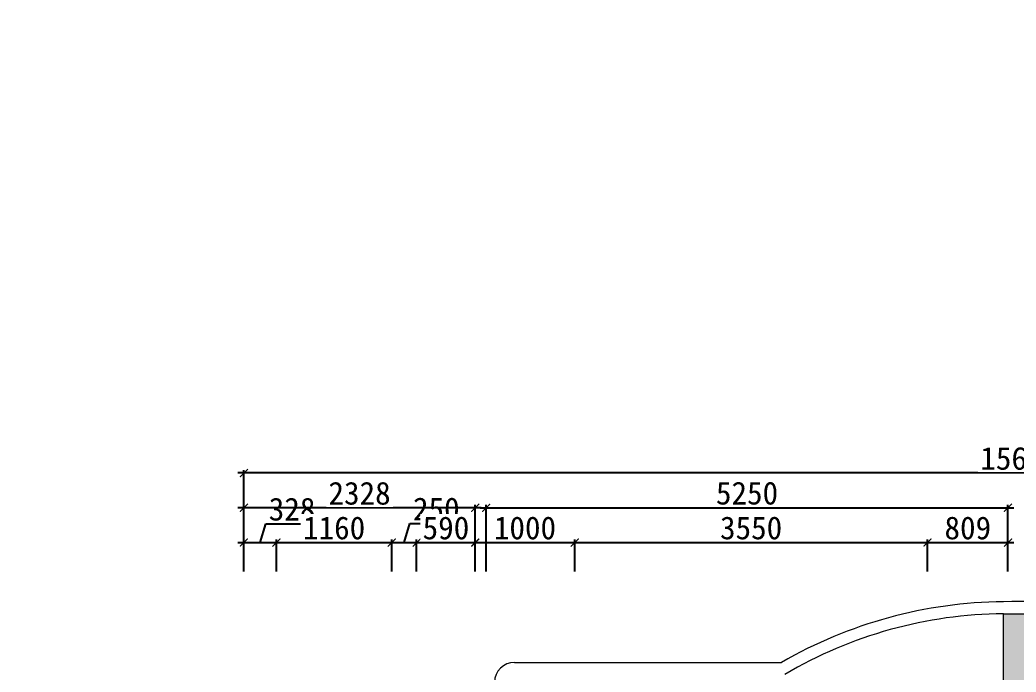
# Model space of a CAD drawing. Header units: millimetres. Extents: x -41640 to 3079702, y -5257903 to 68462.
# Drawn here: x 45588 to 55610, y 42535 to 49097 of the extents above; entities that cross this region are included whole.
import ezdxf

# ---------------------------------------------------------------- set-up
doc = ezdxf.new("R2010")
doc.units = ezdxf.units.MM
doc.header["$LTSCALE"] = 10
doc.linetypes.add('CONTINOUS', pattern=[0])
doc.layers.get('0').update_dxf_attribs({"color": 255})
doc.layers.get('Defpoints').update_dxf_attribs({"color": 255})
doc.layers.add('浅线', color=251, linetype='CONTINOUS', lineweight=0)
doc.styles.add('(图框)宋体', font='', dxfattribs={"width": 0.8})
doc.styles.get("Standard").update_dxf_attribs({"font": ''})
doc.styles.add('邓林', font='simhei.ttf')
doc.styles.get('(图框)宋体').set_extended_font_data('SimSun')
doc.styles.get('Standard').set_extended_font_data('SimSun')
doc.dimstyles.get("Standard").update_dxf_attribs({"dimtxt": 0.18, "dimasz": 0.18, "dimexe": 0.18, "dimexo": 0.0625, "dimgap": 0.09, "dimtad": 0, "dimtih": 1, "dimtoh": 1, "dimdec": 4, "dimzin": 0, "dimdsep": 46, "dimtxsty": 'Standard', "dimcen": 0.09, "dimadec": 0, "dimazin": 0, "dimtfac": 1, "dimtdec": 4, "dimtofl": 0, "dimtmove": 0, "dimatfit": 3, "dimfxl": 1, "dimtolj": 1, "dimtzin": 0, "dimarcsym": 0})

# ---------------------------------------------------------------- blocks, each defined once
blk = doc.blocks.new('_ArchTick')
at = {"color": 0, "linetype": 'ByBlock', "const_width": 0.15}
blk.add_lwpolyline([(-0.5, -0.5), (0.5, 0.5)], dxfattribs=at)
blk = doc.blocks.new('*D561')
at = {"color": 250, "lineweight": -2}
for p, q in [((-36159, 46246), (-36316, 46246)), ((-36286, 46276), (-36286, 45616)), ((-36136, 45646), (-36316, 45646))]:
    blk.add_line(p, q, dxfattribs=at)
at = {"layer": 'Defpoints', "color": 0, "lineweight": 30}
for p in [(-36129, 46246), (-36286, 45646), (3064961, 45646)]:
    blk.add_point(p, dxfattribs=at)
at = {"color": 250, "lineweight": -2, "xscale": 30, "yscale": 30, "zscale": 30}
for p, rotation in [((-36286, 46246), 90), ((-36286, 45646), 270)]:
    blk.add_blockref('_ArchTick', p, dxfattribs=dict(at, rotation=rotation))
at = {"color": 45, "insert": (-36381, 45946), "char_height": 150, "attachment_point": 5, "rotation": 90, "style": '(图框)宋体', "bg_fill": 3, "box_fill_scale": 1.1, "bg_fill_color": 256, "bg_fill_true_color": 13158600, "bg_fill_transparency": 5547808}
blk.add_mtext('600', dxfattribs=at)
blk = doc.blocks.new('_Dot')
at = {"color": 0, "linetype": 'ByBlock', "lineweight": -2}
blk.add_line((-0.5, 0), (-1, 0), dxfattribs=at)
at = {"color": 0, "linetype": 'ByBlock', "const_width": 0.5}
blk.add_lwpolyline([(-0.25, 0, 1), (0.25, 0, 1)], format="xyb", close=True, dxfattribs=at)
blk = doc.blocks.new('DOT')
at = {"color": 0, "linetype": 'ByBlock'}
blk.add_line((-0.35, 0), (-1, 0), dxfattribs=at)
at = {"color": 0, "linetype": 'ByBlock', "const_width": 0.35}
blk.add_lwpolyline([(-0.175, 0, 1), (0.175, 0, 1)], format="xyb", close=True, dxfattribs=at)
blk = doc.blocks.new('*D564')
at = {"color": 250, "lineweight": -2}
for p, q in [((-28231, 49067), (-28410, 49067)), ((-28380, 49097), (-28380, 47127)), ((-28230, 47157), (-28410, 47157))]:
    blk.add_line(p, q, dxfattribs=at)
at = {"layer": 'Defpoints', "color": 0, "lineweight": 30}
for p in [(-28201, 49067), (-28380, 47157), (3072889, 47157)]:
    blk.add_point(p, dxfattribs=at)
at = {"color": 250, "lineweight": -2, "xscale": 30, "yscale": 30, "zscale": 30}
for p, rotation in [((-28380, 49067), 90), ((-28380, 47157), 270)]:
    blk.add_blockref('_ArchTick', p, dxfattribs=dict(at, rotation=rotation))
at = {"color": 45, "insert": (-28475, 48112), "char_height": 150, "attachment_point": 5, "rotation": 90, "style": '(图框)宋体', "bg_fill": 3, "box_fill_scale": 1.1, "bg_fill_color": 256, "bg_fill_true_color": 13158600, "bg_fill_transparency": 5547292}
blk.add_mtext('1910', dxfattribs=at)
blk = doc.blocks.new('*D565')
at = {"color": 250, "lineweight": -2}
for p, q in [((-30132, 49067), (-29952, 49067)), ((-29982, 49097), (-29982, 47127)), ((-29832, 47157), (-30012, 47157))]:
    blk.add_line(p, q, dxfattribs=at)
at = {"layer": 'Defpoints', "color": 0, "lineweight": 30}
for p in [(-30241, 49067), (-29982, 47157), (3070849, 47157)]:
    blk.add_point(p, dxfattribs=at)
at = {"color": 250, "lineweight": -2, "xscale": 30, "yscale": 30, "zscale": 30}
for p, rotation in [((-29982, 49067), 90), ((-29982, 47157), 270)]:
    blk.add_blockref('_ArchTick', p, dxfattribs=dict(at, rotation=rotation))
at = {"color": 45, "insert": (-30077, 48112), "char_height": 150, "attachment_point": 5, "rotation": 90, "style": '(图框)宋体', "bg_fill": 3, "box_fill_scale": 1.1, "bg_fill_color": 256, "bg_fill_true_color": 13158600, "bg_fill_transparency": 15090400}
blk.add_mtext('1910', dxfattribs=at)
blk = doc.blocks.new('*D571')
at = {"color": 250, "lineweight": -2}
for p, q in [((-25710, 47457), (-25890, 47457)), ((-25860, 45177), (-25860, 47487)), ((-25710, 45207), (-25890, 45207))]:
    blk.add_line(p, q, dxfattribs=at)
at = {"layer": 'Defpoints', "color": 0, "lineweight": 30}
for p in [(-25860, 47457), (3075619, 47457), (-25471, 45207)]:
    blk.add_point(p, dxfattribs=at)
at = {"color": 250, "lineweight": -2, "xscale": 30, "yscale": 30, "zscale": 30}
for p, rotation in [((-25860, 47457), 90), ((-25860, 45207), 270)]:
    blk.add_blockref('_ArchTick', p, dxfattribs=dict(at, rotation=rotation))
at = {"color": 45, "insert": (-25955, 46332), "char_height": 150, "attachment_point": 5, "rotation": 90, "style": '(图框)宋体', "bg_fill": 3, "box_fill_scale": 1.1, "bg_fill_color": 256, "bg_fill_true_color": 13158600, "bg_fill_transparency": 15130364}
blk.add_mtext('2250', dxfattribs=at)
blk = doc.blocks.new('*D572')
at = {"color": 250, "lineweight": -2}
for p, q in [((-25710, 48957), (-25890, 48957)), ((-25860, 47427), (-25860, 48987)), ((-25710, 47457), (-25890, 47457))]:
    blk.add_line(p, q, dxfattribs=at)
at = {"layer": 'Defpoints', "color": 0, "lineweight": 30}
for p in [(-25860, 48957), (-25671, 48957), (3075419, 47457)]:
    blk.add_point(p, dxfattribs=at)
at = {"color": 250, "lineweight": -2, "xscale": 30, "yscale": 30, "zscale": 30}
for p, rotation in [((-25860, 48957), 90), ((-25860, 47457), 270)]:
    blk.add_blockref('_ArchTick', p, dxfattribs=dict(at, rotation=rotation))
at = {"color": 45, "insert": (-25955, 48207), "char_height": 150, "attachment_point": 5, "rotation": 90, "style": '(图框)宋体', "bg_fill": 3, "box_fill_scale": 1.1, "bg_fill_color": 256, "bg_fill_true_color": 13158600, "bg_fill_transparency": 15126992}
blk.add_mtext('1500', dxfattribs=at)
blk = doc.blocks.new('*D760')
at = {"layer": 'Defpoints', "color": 0, "lineweight": 30, "ltscale": 0.5}
for p in [(48169, 43838), (47841, 43488), (48169, 43488)]:
    blk.add_point(p, dxfattribs=at)
at = {"layer": '浅线', "color": 8, "lineweight": -2, "ltscale": 0.5}
for p, q in [((48005, 43838), (48062, 44028)), ((48062, 44028), (48589, 44028)), ((47781, 43838), (48229, 43838)), ((47841, 43548), (47841, 43868)), ((48169, 43548), (48169, 43868))]:
    blk.add_line(p, q, dxfattribs=at)
at = {"layer": '浅线', "color": 8, "lineweight": -2, "ltscale": 0.5, "xscale": 80, "yscale": 80, "zscale": 80, "rotation": 180}
blk.add_blockref('_ArchTick', (47841, 43838), dxfattribs=at)
at = {"layer": '浅线', "color": 8, "lineweight": -2, "ltscale": 0.5, "xscale": 80, "yscale": 80, "zscale": 80}
blk.add_blockref('_ArchTick', (48169, 43838), dxfattribs=at)
at = {"layer": '浅线', "color": 45, "ltscale": 0.5, "insert": (48326, 44173), "char_height": 230, "attachment_point": 5, "style": '邓林', "bg_fill": 3, "box_fill_scale": 1.1, "bg_fill_color": 256, "bg_fill_true_color": 13158600, "bg_fill_transparency": 15660264}
blk.add_mtext('328', dxfattribs=at)
blk = doc.blocks.new('*D761')
at = {"layer": 'Defpoints', "color": 0, "lineweight": 30, "ltscale": 0.5}
for p in [(49329, 43838), (48169, 43488), (49329, 43488)]:
    blk.add_point(p, dxfattribs=at)
at = {"layer": '浅线', "color": 8, "lineweight": -2, "ltscale": 0.5}
for p, q in [((48109, 43838), (49389, 43838)), ((48169, 43548), (48169, 43868)), ((49329, 43548), (49329, 43868))]:
    blk.add_line(p, q, dxfattribs=at)
at = {"layer": '浅线', "color": 8, "lineweight": -2, "ltscale": 0.5, "xscale": 80, "yscale": 80, "zscale": 80, "rotation": 180}
blk.add_blockref('_ArchTick', (48169, 43838), dxfattribs=at)
at = {"layer": '浅线', "color": 8, "lineweight": -2, "ltscale": 0.5, "xscale": 80, "yscale": 80, "zscale": 80}
blk.add_blockref('_ArchTick', (49329, 43838), dxfattribs=at)
at = {"layer": '浅线', "color": 45, "ltscale": 0.5, "insert": (48749, 43984), "char_height": 230, "attachment_point": 5, "style": '邓林', "bg_fill": 3, "box_fill_scale": 1.1, "bg_fill_color": 256, "bg_fill_true_color": 13158600, "bg_fill_transparency": 15660264}
blk.add_mtext('1160', dxfattribs=at)
blk = doc.blocks.new('*D762')
at = {"layer": 'Defpoints', "color": 0, "lineweight": 30, "ltscale": 0.5}
for p in [(49579, 43838), (49329, 43488), (49579, 43488)]:
    blk.add_point(p, dxfattribs=at)
at = {"layer": '浅线', "color": 8, "lineweight": -2, "ltscale": 0.5}
for p, q in [((49454, 43838), (49512, 44029)), ((49512, 44029), (50042, 44029)), ((49269, 43838), (49639, 43838)), ((49329, 43548), (49329, 43868)), ((49579, 43548), (49579, 43868))]:
    blk.add_line(p, q, dxfattribs=at)
at = {"layer": '浅线', "color": 8, "lineweight": -2, "ltscale": 0.5, "xscale": 80, "yscale": 80, "zscale": 80, "rotation": 180}
blk.add_blockref('_ArchTick', (49329, 43838), dxfattribs=at)
at = {"layer": '浅线', "color": 8, "lineweight": -2, "ltscale": 0.5, "xscale": 80, "yscale": 80, "zscale": 80}
blk.add_blockref('_ArchTick', (49579, 43838), dxfattribs=at)
at = {"layer": '浅线', "color": 45, "ltscale": 0.5, "insert": (49777, 44175), "char_height": 230, "attachment_point": 5, "style": '邓林', "bg_fill": 3, "box_fill_scale": 1.1, "bg_fill_color": 256, "bg_fill_true_color": 13158600, "bg_fill_transparency": 15660264}
blk.add_mtext('250', dxfattribs=at)
blk = doc.blocks.new('*D763')
at = {"layer": 'Defpoints', "color": 0, "lineweight": 30, "ltscale": 0.5}
for p in [(49579, 43488), (50169, 43488)]:
    blk.add_point(p, dxfattribs=at)
at = {"layer": '浅线', "color": 8, "lineweight": -2, "ltscale": 0.5}
for p, q in [((49519, 43838), (50229, 43838)), ((49579, 43548), (49579, 43868)), ((50169, 43548), (50169, 43868))]:
    blk.add_line(p, q, dxfattribs=at)
at = {"layer": '浅线', "color": 8, "lineweight": -2, "ltscale": 0.5, "xscale": 80, "yscale": 80, "zscale": 80, "rotation": 180}
blk.add_blockref('_ArchTick', (49579, 43838), dxfattribs=at)
at = {"layer": '浅线', "color": 8, "lineweight": -2, "ltscale": 0.5, "xscale": 80, "yscale": 80, "zscale": 80}
blk.add_blockref('_ArchTick', (50169, 43838), dxfattribs=at)
at = {"layer": '浅线', "color": 45, "ltscale": 0.5, "insert": (49874, 43984), "char_height": 230, "attachment_point": 5, "style": '邓林', "bg_fill": 3, "box_fill_scale": 1.1, "bg_fill_color": 256, "bg_fill_true_color": 13158600, "bg_fill_transparency": 15659748}
blk.add_mtext('590', dxfattribs=at)
at = {"layer": 'Defpoints', "color": 0, "lineweight": 30, "ltscale": 0.5}
blk.add_point((50169, 43838), dxfattribs=at)
blk = doc.blocks.new('*D764')
at = {"layer": 'Defpoints', "color": 0, "lineweight": 30, "ltscale": 0.5}
for p in [(51169, 43838), (50169, 43488), (51169, 43488)]:
    blk.add_point(p, dxfattribs=at)
at = {"layer": '浅线', "color": 8, "lineweight": -2, "ltscale": 0.5}
for p, q in [((50109, 43838), (51229, 43838)), ((50169, 43548), (50169, 43868)), ((51169, 43548), (51169, 43868))]:
    blk.add_line(p, q, dxfattribs=at)
at = {"layer": '浅线', "color": 8, "lineweight": -2, "ltscale": 0.5, "xscale": 80, "yscale": 80, "zscale": 80, "rotation": 180}
blk.add_blockref('_ArchTick', (50169, 43838), dxfattribs=at)
at = {"layer": '浅线', "color": 8, "lineweight": -2, "ltscale": 0.5, "xscale": 80, "yscale": 80, "zscale": 80}
blk.add_blockref('_ArchTick', (51169, 43838), dxfattribs=at)
at = {"layer": '浅线', "color": 45, "ltscale": 0.5, "insert": (50669, 43984), "char_height": 230, "attachment_point": 5, "style": '邓林', "bg_fill": 3, "box_fill_scale": 1.1, "bg_fill_color": 256, "bg_fill_true_color": 13158600, "bg_fill_transparency": 8850144}
blk.add_mtext('1000', dxfattribs=at)
blk = doc.blocks.new('*D765')
at = {"layer": 'Defpoints', "color": 0, "lineweight": 30, "ltscale": 0.5}
for p in [(54719, 43838), (51169, 43488), (54719, 43488)]:
    blk.add_point(p, dxfattribs=at)
at = {"layer": '浅线', "color": 8, "lineweight": -2, "ltscale": 0.5}
for p, q in [((51109, 43838), (54779, 43838)), ((51169, 43548), (51169, 43868)), ((54719, 43548), (54719, 43868))]:
    blk.add_line(p, q, dxfattribs=at)
at = {"layer": '浅线', "color": 8, "lineweight": -2, "ltscale": 0.5, "xscale": 80, "yscale": 80, "zscale": 80, "rotation": 180}
blk.add_blockref('_ArchTick', (51169, 43838), dxfattribs=at)
at = {"layer": '浅线', "color": 8, "lineweight": -2, "ltscale": 0.5, "xscale": 80, "yscale": 80, "zscale": 80}
blk.add_blockref('_ArchTick', (54719, 43838), dxfattribs=at)
at = {"layer": '浅线', "color": 45, "ltscale": 0.5, "insert": (52944, 43984), "char_height": 230, "attachment_point": 5, "style": '邓林', "bg_fill": 3, "box_fill_scale": 1.1, "bg_fill_color": 256, "bg_fill_true_color": 13158600, "bg_fill_transparency": 15659748}
blk.add_mtext('3550', dxfattribs=at)
blk = doc.blocks.new('*D766')
at = {"layer": 'Defpoints', "color": 0, "lineweight": 30, "ltscale": 0.5}
for p in [(55528, 43838), (54719, 43488), (55528, 43488)]:
    blk.add_point(p, dxfattribs=at)
at = {"layer": '浅线', "color": 8, "lineweight": -2, "ltscale": 0.5}
for p, q in [((54659, 43838), (55588, 43838)), ((54719, 43548), (54719, 43868)), ((55528, 43548), (55528, 43868))]:
    blk.add_line(p, q, dxfattribs=at)
at = {"layer": '浅线', "color": 8, "lineweight": -2, "ltscale": 0.5, "xscale": 80, "yscale": 80, "zscale": 80, "rotation": 180}
blk.add_blockref('_ArchTick', (54719, 43838), dxfattribs=at)
at = {"layer": '浅线', "color": 8, "lineweight": -2, "ltscale": 0.5, "xscale": 80, "yscale": 80, "zscale": 80}
blk.add_blockref('_ArchTick', (55528, 43838), dxfattribs=at)
at = {"layer": '浅线', "color": 45, "ltscale": 0.5, "insert": (55124, 43984), "char_height": 230, "attachment_point": 5, "style": '邓林', "bg_fill": 3, "box_fill_scale": 1.1, "bg_fill_color": 256, "bg_fill_true_color": 13158600, "bg_fill_transparency": 8857008}
blk.add_mtext('809', dxfattribs=at)
blk = doc.blocks.new('*D777')
at = {"layer": 'Defpoints', "color": 0, "lineweight": 30, "ltscale": 0.5}
for p in [(47841, 44538), (47841, 43488), (63441, 43488)]:
    blk.add_point(p, dxfattribs=at)
at = {"layer": '浅线', "color": 8, "lineweight": -2, "ltscale": 0.5}
for p, q in [((63501, 44538), (47781, 44538)), ((47841, 43548), (47841, 44568)), ((63441, 43548), (63441, 44568))]:
    blk.add_line(p, q, dxfattribs=at)
at = {"layer": '浅线', "color": 8, "lineweight": -2, "ltscale": 0.5, "xscale": 80, "yscale": 80, "zscale": 80, "rotation": 180}
blk.add_blockref('_ArchTick', (47841, 44538), dxfattribs=at)
at = {"layer": '浅线', "color": 8, "lineweight": -2, "ltscale": 0.5, "xscale": 80, "yscale": 80, "zscale": 80}
blk.add_blockref('_ArchTick', (63441, 44538), dxfattribs=at)
at = {"layer": '浅线', "color": 45, "ltscale": 0.5, "insert": (55641, 44684), "char_height": 230, "attachment_point": 5, "style": '邓林', "bg_fill": 3, "box_fill_scale": 1.1, "bg_fill_color": 256, "bg_fill_true_color": 13158600, "bg_fill_transparency": 15659232}
blk.add_mtext('15600', dxfattribs=at)
blk = doc.blocks.new('*D856')
at = {"layer": 'Defpoints', "color": 0, "lineweight": 30, "ltscale": 0.5}
for p in [(55528, 44188), (55528, 43588), (50278, 43488)]:
    blk.add_point(p, dxfattribs=at)
at = {"layer": '浅线', "color": 8, "lineweight": -2, "ltscale": 0.5}
for p, q in [((50278, 43548), (50278, 44218)), ((55528, 43648), (55528, 44218)), ((50218, 44188), (55588, 44188))]:
    blk.add_line(p, q, dxfattribs=at)
at = {"layer": '浅线', "color": 8, "lineweight": -2, "ltscale": 0.5, "xscale": 80, "yscale": 80, "zscale": 80, "rotation": 180}
blk.add_blockref('_ArchTick', (50278, 44188), dxfattribs=at)
at = {"layer": '浅线', "color": 8, "lineweight": -2, "ltscale": 0.5, "xscale": 80, "yscale": 80, "zscale": 80}
blk.add_blockref('_ArchTick', (55528, 44188), dxfattribs=at)
at = {"layer": '浅线', "color": 45, "ltscale": 0.5, "insert": (52903, 44334), "char_height": 230, "attachment_point": 5, "style": '邓林', "bg_fill": 3, "box_fill_scale": 1.1, "bg_fill_color": 256, "bg_fill_true_color": 13158600, "bg_fill_transparency": 15658716}
blk.add_mtext('5250', dxfattribs=at)
blk = doc.blocks.new('*D870')
at = {"layer": 'Defpoints', "color": 0, "lineweight": 30, "ltscale": 0.5}
for p in [(47841, 44188), (47841, 43488), (50169, 43488)]:
    blk.add_point(p, dxfattribs=at)
at = {"layer": '浅线', "color": 8, "lineweight": -2, "ltscale": 0.5}
for p, q in [((47841, 43548), (47841, 44218)), ((50169, 43548), (50169, 44218)), ((50229, 44188), (47781, 44188))]:
    blk.add_line(p, q, dxfattribs=at)
at = {"layer": '浅线', "color": 8, "lineweight": -2, "ltscale": 0.5, "xscale": 80, "yscale": 80, "zscale": 80, "rotation": 180}
blk.add_blockref('_ArchTick', (47841, 44188), dxfattribs=at)
at = {"layer": '浅线', "color": 8, "lineweight": -2, "ltscale": 0.5, "xscale": 80, "yscale": 80, "zscale": 80}
blk.add_blockref('_ArchTick', (50169, 44188), dxfattribs=at)
at = {"layer": '浅线', "color": 45, "ltscale": 0.5, "insert": (49005, 44333), "char_height": 230, "attachment_point": 5, "style": '邓林', "bg_fill": 3, "box_fill_scale": 1.1, "bg_fill_color": 256, "bg_fill_true_color": 13158600, "bg_fill_transparency": 15658716}
blk.add_mtext('2328', dxfattribs=at)

msp = doc.modelspace()

# ---------------------------------------------------------------- hatches: boundary and pattern name
at = {"layer": '浅线', "ltscale": 0.5}
h = msp.add_hatch(color=256, dxfattribs=at)
h.dxf.hatch_style = 1
h.paths.add_polyline_path([(55483.4, 43122), (55823.4, 43122), (55823.4, 42202), (55483.4, 42202)])
h.paths.add_polyline_path([(55483.4, 41412), (55823.4, 41412), (55823.4, 41312), (55483.4, 41312)])

# ---------------------------------------------------------------- linework, layer by layer
for p, q in [((55483.4, 43122), (55823.4, 43122)), ((50563.4, 42632), (53251, 42632))]:
    msp.add_line(p, q, dxfattribs=at)
msp.add_lwpolyline([(55483.4, 43122), (55823.4, 43122), (55823.4, 42202), (55483.4, 42202)], close=True, dxfattribs=at)
for centre, radius, start, end in [((55522.8, 38707.8), 4534.4, 90.51105, 120.06771), ((55647.8, 38055.8), 5188.9, 61.87646, 91.82673), ((55522.8, 38707.8), 4414.4, 90.51105, 120.48343), ((50563.4, 42432), 200, 90, 180)]:
    msp.add_arc(centre, radius, start, end, dxfattribs=at)

# ---------------------------------------------------------------- dimensions: what is measured, and where the dimension line sits
at = {"color": 250}
for base, p1, p2, picture, middle in [((-28380.4, 47157), (-28201.1, 49067), (3072889, 47157), '*D564', (-28475.4, 48112)), ((-36286.1, 45646.5), (-36128.7, 46246.5), (3064961.4, 45646.5), '*D561', (-36381.1, 45946.5))]:
    dim = msp.add_linear_dim(base=base, p1=p1, p2=p2, angle=90, dimstyle='Standard', override={"dimtxt": 150, "dimasz": 30, "dimexe": 30, "dimexo": 30, "dimgap": 20, "dimtad": 1, "dimtih": 0, "dimtoh": 0, "dimdec": 0, "dimzin": 8, "dimdsep": 44, "dimtxsty": '(图框)宋体', "dimblk": 'ArchTick', "dimcen": 0.6, "dimdle": 30, "dimclrd": 250, "dimclre": 250, "dimclrt": 45, "dimtdec": 0, "dimtofl": 1, "dimtmove": 1, "dimldrblk": 'DOT', "dimfxl": 150, "dimfxlon": 1, "dimtfill": 1, "dimtolj": 0, "dimtzin": 8, "dimarcsym": 1}, dxfattribs=at)
    dim.commit()
    dim.dimension.update_dxf_attribs({"geometry": picture, "text_midpoint": middle})
at = {"layer": '浅线', "ltscale": 0.5}
dim = msp.add_linear_dim(base=(48169.4, 43837.8), p1=(47841.4, 43487.8), p2=(48169.4, 43487.8), dimstyle='Standard', override={"dimtxt": 230, "dimasz": 80, "dimexe": 30, "dimexo": 60, "dimgap": 30, "dimtad": 1, "dimtih": 0, "dimtoh": 0, "dimdec": 0, "dimzin": 8, "dimdsep": 44, "dimtxsty": '邓林', "dimblk": 'ArchTick', "dimcen": 2.5, "dimdle": 60, "dimclrd": 8, "dimclre": 8, "dimclrt": 45, "dimtdec": 0, "dimtofl": 1, "dimtmove": 1, "dimldrblk": 'Dot', "dimfxl": 5, "dimtfill": 1, "dimtolj": 0, "dimtzin": 8}, dxfattribs=at)
dim.commit()
dim.dimension.update_dxf_attribs({"geometry": '*D760', "text_midpoint": (48092.4, 44172.8)})

# ---------------------------------------------------------------- next in the draw order: dimensions: what is measured, and where the dimension line sits
at = {"color": 250}
dim = msp.add_linear_dim(base=(-29982.3, 47157), p1=(-30241.1, 49067), p2=(3070849, 47157), angle=90, dimstyle='Standard', override={"dimtxt": 150, "dimasz": 30, "dimexe": 30, "dimexo": 30, "dimgap": 20, "dimtad": 1, "dimtih": 0, "dimtoh": 0, "dimdec": 0, "dimzin": 8, "dimdsep": 44, "dimtxsty": '(图框)宋体', "dimblk": 'ArchTick', "dimcen": 0.6, "dimdle": 30, "dimclrd": 250, "dimclre": 250, "dimclrt": 45, "dimtdec": 0, "dimtofl": 1, "dimtmove": 1, "dimldrblk": 'DOT', "dimfxl": 150, "dimfxlon": 1, "dimtfill": 1, "dimtolj": 0, "dimtzin": 8, "dimarcsym": 1}, dxfattribs=at)
dim.commit()
dim.dimension.update_dxf_attribs({"geometry": '*D565', "text_midpoint": (-30077.3, 48112)})
at = {"layer": '浅线', "ltscale": 0.5}
dim = msp.add_linear_dim(base=(49329.4, 43837.8), p1=(48169.4, 43487.8), p2=(49329.4, 43487.8), dimstyle='Standard', override={"dimtxt": 230, "dimasz": 80, "dimexe": 30, "dimexo": 60, "dimgap": 30, "dimtad": 1, "dimtih": 0, "dimtoh": 0, "dimdec": 0, "dimzin": 8, "dimdsep": 44, "dimtxsty": '邓林', "dimblk": 'ArchTick', "dimcen": 2.5, "dimdle": 60, "dimclrd": 8, "dimclre": 8, "dimclrt": 45, "dimtdec": 0, "dimtofl": 1, "dimtmove": 1, "dimldrblk": 'Dot', "dimfxl": 5, "dimtfill": 1, "dimtolj": 0, "dimtzin": 8}, dxfattribs=at)
dim.commit()
dim.dimension.update_dxf_attribs({"geometry": '*D761', "text_midpoint": (48749.4, 43984.1)})

# ---------------------------------------------------------------- next in the draw order: dimensions: what is measured, and where the dimension line sits
at = {"color": 250}
dim = msp.add_linear_dim(base=(-25860, 47457), p1=(-25471.3, 45207), p2=(3075618.7, 47457), angle=90, dimstyle='Standard', override={"dimtxt": 150, "dimasz": 30, "dimexe": 30, "dimexo": 30, "dimgap": 20, "dimtad": 1, "dimtih": 0, "dimtoh": 0, "dimdec": 0, "dimzin": 8, "dimdsep": 44, "dimtxsty": '(图框)宋体', "dimblk": 'ArchTick', "dimcen": 0.6, "dimdle": 30, "dimclrd": 250, "dimclre": 250, "dimclrt": 45, "dimtdec": 0, "dimtofl": 1, "dimtmove": 1, "dimldrblk": 'DOT', "dimfxl": 150, "dimfxlon": 1, "dimtfill": 1, "dimtolj": 0, "dimtzin": 8, "dimarcsym": 1}, dxfattribs=at)
dim.commit()
dim.dimension.update_dxf_attribs({"geometry": '*D571', "text_midpoint": (-25955, 46332)})
at = {"layer": '浅线', "ltscale": 0.5}
dim = msp.add_linear_dim(base=(49579.4, 43837.8), p1=(49329.4, 43487.8), p2=(49579.4, 43487.8), dimstyle='Standard', override={"dimtxt": 230, "dimasz": 80, "dimexe": 30, "dimexo": 60, "dimgap": 30, "dimtad": 1, "dimtih": 0, "dimtoh": 0, "dimdec": 0, "dimzin": 8, "dimdsep": 44, "dimtxsty": '邓林', "dimblk": 'ArchTick', "dimcen": 2.5, "dimdle": 60, "dimclrd": 8, "dimclre": 8, "dimclrt": 45, "dimtdec": 0, "dimtofl": 1, "dimtmove": 1, "dimldrblk": 'Dot', "dimfxl": 5, "dimtfill": 1, "dimtolj": 0, "dimtzin": 8}, dxfattribs=at)
dim.commit()
dim.dimension.update_dxf_attribs({"geometry": '*D762', "text_midpoint": (49541.8, 44175.3)})

# ---------------------------------------------------------------- next in the draw order: dimensions: what is measured, and where the dimension line sits
at = {"color": 250}
dim = msp.add_linear_dim(base=(-25860, 48957), p1=(3075418.7, 47457), p2=(-25671.3, 48957), angle=90, dimstyle='Standard', override={"dimtxt": 150, "dimasz": 30, "dimexe": 30, "dimexo": 30, "dimgap": 20, "dimtad": 1, "dimtih": 0, "dimtoh": 0, "dimdec": 0, "dimzin": 8, "dimdsep": 44, "dimtxsty": '(图框)宋体', "dimblk": 'ArchTick', "dimcen": 0.6, "dimdle": 30, "dimclrd": 250, "dimclre": 250, "dimclrt": 45, "dimtdec": 0, "dimtofl": 1, "dimtmove": 1, "dimldrblk": 'DOT', "dimfxl": 150, "dimfxlon": 1, "dimtfill": 1, "dimtolj": 0, "dimtzin": 8, "dimarcsym": 1}, dxfattribs=at)
dim.commit()
dim.dimension.update_dxf_attribs({"geometry": '*D572', "text_midpoint": (-25955, 48207)})
at = {"layer": '浅线', "ltscale": 0.5}
dim = msp.add_linear_dim(base=(50169.4, 43837.8), p1=(49579.4, 43487.8), p2=(50169.4, 43487.8), dimstyle='Standard', override={"dimtxt": 230, "dimasz": 80, "dimexe": 30, "dimexo": 60, "dimgap": 30, "dimtad": 1, "dimtih": 0, "dimtoh": 0, "dimdec": 0, "dimzin": 8, "dimdsep": 44, "dimtxsty": '邓林', "dimblk": 'ArchTick', "dimcen": 2.5, "dimdle": 60, "dimclrd": 8, "dimclre": 8, "dimclrt": 45, "dimtdec": 0, "dimtofl": 1, "dimtmove": 1, "dimldrblk": 'Dot', "dimfxl": 5, "dimtfill": 1, "dimtolj": 0, "dimtzin": 8}, dxfattribs=at)
dim.commit()
dim.dimension.update_dxf_attribs({"geometry": '*D763', "text_midpoint": (49874.4, 43984.1)})

# ---------------------------------------------------------------- next in the draw order: dimensions: what is measured, and where the dimension line sits
dim = msp.add_linear_dim(base=(51169.4, 43837.8), p1=(50169.4, 43487.8), p2=(51169.4, 43487.8), dimstyle='Standard', override={"dimtxt": 230, "dimasz": 80, "dimexe": 30, "dimexo": 60, "dimgap": 30, "dimtad": 1, "dimtih": 0, "dimtoh": 0, "dimdec": 0, "dimzin": 8, "dimdsep": 44, "dimtxsty": '邓林', "dimblk": 'ArchTick', "dimcen": 2.5, "dimdle": 60, "dimclrd": 8, "dimclre": 8, "dimclrt": 45, "dimtdec": 0, "dimtofl": 1, "dimtmove": 1, "dimldrblk": 'Dot', "dimfxl": 5, "dimtfill": 1, "dimtolj": 0, "dimtzin": 8}, dxfattribs=at)
dim.commit()
dim.dimension.update_dxf_attribs({"geometry": '*D764', "text_midpoint": (50669.4, 43984.1)})

# ---------------------------------------------------------------- next in the draw order: dimensions: what is measured, and where the dimension line sits
dim = msp.add_linear_dim(base=(54719.4, 43837.8), p1=(51169.4, 43487.8), p2=(54719.4, 43487.8), dimstyle='Standard', override={"dimtxt": 230, "dimasz": 80, "dimexe": 30, "dimexo": 60, "dimgap": 30, "dimtad": 1, "dimtih": 0, "dimtoh": 0, "dimdec": 0, "dimzin": 8, "dimdsep": 44, "dimtxsty": '邓林', "dimblk": 'ArchTick', "dimcen": 2.5, "dimdle": 60, "dimclrd": 8, "dimclre": 8, "dimclrt": 45, "dimtdec": 0, "dimtofl": 1, "dimtmove": 1, "dimldrblk": 'Dot', "dimfxl": 5, "dimtfill": 1, "dimtolj": 0, "dimtzin": 8}, dxfattribs=at)
dim.commit()
dim.dimension.update_dxf_attribs({"geometry": '*D765', "text_midpoint": (52944.4, 43984.1)})

# ---------------------------------------------------------------- next in the draw order: dimensions: what is measured, and where the dimension line sits
dim = msp.add_linear_dim(base=(55528.4, 43837.8), p1=(54719.4, 43487.8), p2=(55528.4, 43487.8), dimstyle='Standard', override={"dimtxt": 230, "dimasz": 80, "dimexe": 30, "dimexo": 60, "dimgap": 30, "dimtad": 1, "dimtih": 0, "dimtoh": 0, "dimdec": 0, "dimzin": 8, "dimdsep": 44, "dimtxsty": '邓林', "dimblk": 'ArchTick', "dimcen": 2.5, "dimdle": 60, "dimclrd": 8, "dimclre": 8, "dimclrt": 45, "dimtdec": 0, "dimtofl": 1, "dimtmove": 1, "dimldrblk": 'Dot', "dimfxl": 5, "dimtfill": 1, "dimtolj": 0, "dimtzin": 8}, dxfattribs=at)
dim.commit()
dim.dimension.update_dxf_attribs({"geometry": '*D766', "text_midpoint": (55123.9, 43984.1)})

# ---------------------------------------------------------------- next in the draw order: dimensions: what is measured, and where the dimension line sits
dim = msp.add_linear_dim(base=(47841.4, 44537.8), p1=(63441.4, 43487.8), p2=(47841.4, 43487.8), dimstyle='Standard', override={"dimtxt": 230, "dimasz": 80, "dimexe": 30, "dimexo": 60, "dimgap": 30, "dimtad": 1, "dimtih": 0, "dimtoh": 0, "dimdec": 0, "dimzin": 8, "dimdsep": 44, "dimtxsty": '邓林', "dimblk": 'ArchTick', "dimcen": 2.5, "dimdle": 60, "dimclrd": 8, "dimclre": 8, "dimclrt": 45, "dimtdec": 0, "dimtofl": 1, "dimtmove": 1, "dimldrblk": 'Dot', "dimfxl": 5, "dimtfill": 1, "dimtolj": 0, "dimtzin": 8}, dxfattribs=at)
dim.commit()
dim.dimension.update_dxf_attribs({"geometry": '*D777', "text_midpoint": (55641.4, 44684.1)})

# ---------------------------------------------------------------- next in the draw order: dimensions: what is measured, and where the dimension line sits
dim = msp.add_linear_dim(base=(55528.4, 44187.8), p1=(50278.4, 43487.8), p2=(55528.4, 43587.8), dimstyle='Standard', override={"dimtxt": 230, "dimasz": 80, "dimexe": 30, "dimexo": 60, "dimgap": 30, "dimtad": 1, "dimtih": 0, "dimtoh": 0, "dimdec": 0, "dimzin": 8, "dimdsep": 44, "dimtxsty": '邓林', "dimblk": 'ArchTick', "dimcen": 2.5, "dimdle": 60, "dimclrd": 8, "dimclre": 8, "dimclrt": 45, "dimtdec": 0, "dimtofl": 1, "dimtmove": 1, "dimldrblk": 'Dot', "dimfxl": 5, "dimtfill": 1, "dimtolj": 0, "dimtzin": 8}, dxfattribs=at)
dim.commit()
dim.dimension.update_dxf_attribs({"geometry": '*D856', "text_midpoint": (52903.4, 44334.1)})

# ---------------------------------------------------------------- next in the draw order: dimensions: what is measured, and where the dimension line sits
dim = msp.add_linear_dim(base=(47841.4, 44187.8), p1=(50169.4, 43487.8), p2=(47841.4, 43487.8), dimstyle='Standard', override={"dimtxt": 230, "dimasz": 80, "dimexe": 30, "dimexo": 60, "dimgap": 30, "dimtad": 1, "dimtih": 0, "dimtoh": 0, "dimdec": 0, "dimzin": 8, "dimdsep": 44, "dimtxsty": '邓林', "dimblk": 'ArchTick', "dimcen": 2.5, "dimdle": 60, "dimclrd": 8, "dimclre": 8, "dimclrt": 45, "dimtdec": 0, "dimtofl": 1, "dimtmove": 1, "dimldrblk": 'Dot', "dimfxl": 5, "dimtfill": 1, "dimtolj": 0, "dimtzin": 8}, dxfattribs=at)
dim.commit()
dim.dimension.update_dxf_attribs({"geometry": '*D870', "text_midpoint": (49005.4, 44332.8)})

doc.saveas('drawing.dxf')
